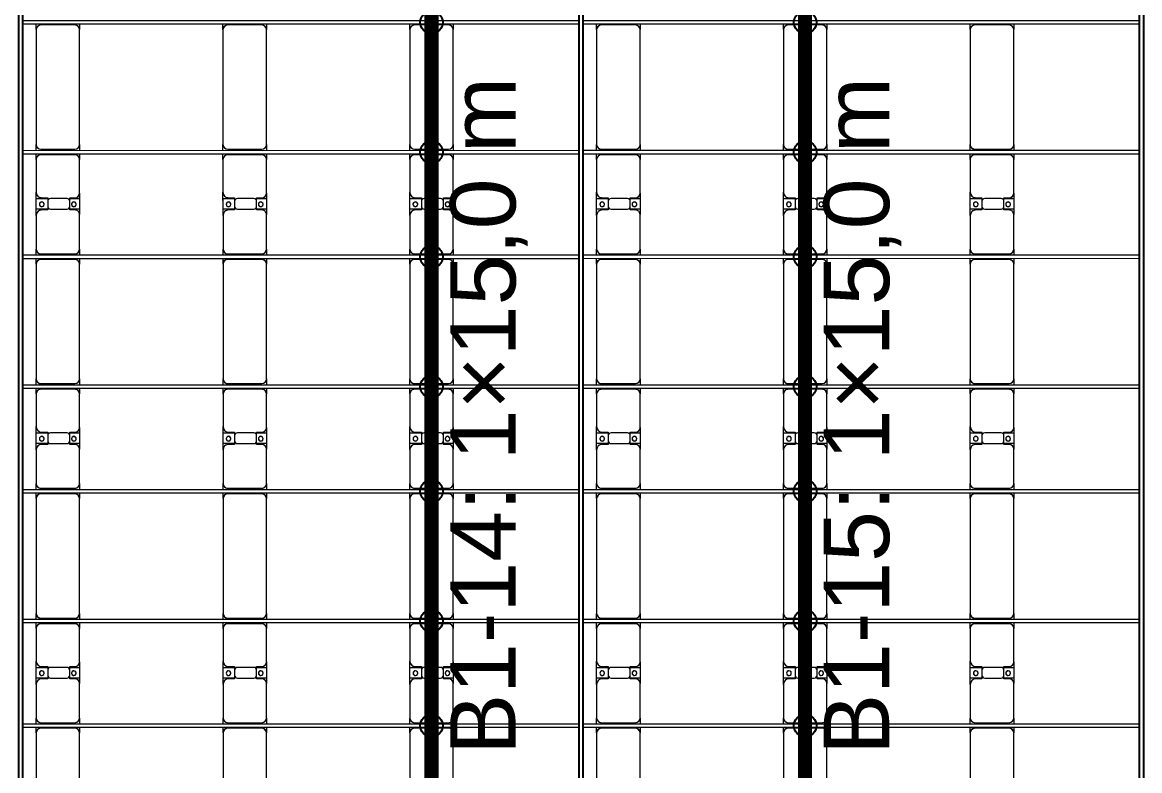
# Model space of a CAD drawing. Header units: millimetres. Extents: x -496478 to -186190, y -204059 to -87354.
# Drawn here: x -317121 to -305160, y -184302 to -176290 of the extents above; entities that cross this region are included whole.
import ezdxf

# ---------------------------------------------------------------- set-up
doc = ezdxf.new("R2010")
doc.units = ezdxf.units.MM
for name, color, linetype, lineweight in [('A-DETL-MBND', 5, 'Continuous', 9), ('A-GENM', 13, 'Continuous', 9), ('S-BEAM', 12, 'Continuous', 9)]:
    doc.layers.add(name, color=color, linetype=linetype, lineweight=lineweight)
doc.layers.add('GC-GHI CHU', color=2, linetype='Continuous')
doc.layers.add('GC-HOP 40x60 GIA CUONG', color=1, linetype='Continuous')
doc.styles.add('GC_VN', font='arial.ttf')

# ---------------------------------------------------------------- blocks, each defined once
blk = doc.blocks.new('Dai phao do pin - DẢI PHAO ĐỠ PIN-17023-BỐ TRÍ KHUNG KẾT CẤU BÈ PIN 01')
at = {"layer": 'A-DETL-MBND', "color": 8}
for p, q in [((3120, 242), (1890, 242)), ((3120, 242), (3178, 242)), ((3218, 242), (3280, 242)), ((3640, 242), (3280, 242)), ((3640, 242), (3822, 242)), ((3708, 242), (3890, 242)), ((3708, 118), (3708, 242)), ((3822, 242), (3822, 118)), ((4240, 242), (3890, 242)), ((4240, 242), (4298, 242)), ((4338, 242), (4400, 242)), ((5630, 242), (4400, 242)), ((5630, 242), (5688, 242)), ((5728, 242), (5790, 242)), ((6150, 242), (5790, 242)), ((6150, 242), (6332, 242)), ((6218, 242), (6400, 242)), ((6218, 118), (6218, 242)), ((6332, 242), (6332, 118)), ((6750, 242), (6400, 242)), ((6750, 242), (6808, 242)), ((6848, 242), (6910, 242)), ((8140, 242), (6910, 242)), ((8140, 242), (8198, 242)), ((8238, 242), (8300, 242)), ((8660, 242), (8300, 242)), ((8660, 242), (8842, 242)), ((8728, 242), (8910, 242)), ((8728, 118), (8728, 242)), ((8842, 242), (8842, 118)), ((9260, 242), (8910, 242)), ((9260, 242), (9318, 242)), ((9358, 242), (9420, 242)), ((10650, 242), (9420, 242)), ((10650, 242), (10708, 242)), ((3170, -173), (3170, 192)), ((3230, 192), (3230, -173)), ((3700, 118), (3700, 182)), ((3830, 182), (3830, 118)), ((4290, -173), (4290, 192)), ((4350, 192), (4350, -173)), ((5680, -173), (5680, 192)), ((5740, 192), (5740, -173)), ((6210, 118), (6210, 182)), ((6340, 182), (6340, 118)), ((6800, -173), (6800, 192)), ((6860, 192), (6860, -173)), ((8190, -173), (8190, 192)), ((8250, 192), (8250, -173)), ((8720, 118), (8720, 182)), ((8850, 182), (8850, 118)), ((9310, -173), (9310, 192)), ((9370, 192), (9370, -173)), ((10700, -173), (10700, 192)), ((3792, 118), (3700, 118)), ((3708, 88), (3708, -88)), ((3830, 118), (3738, 118)), ((3822, -88), (3822, 88)), ((6302, 118), (6210, 118)), ((6218, 88), (6218, -88)), ((6340, 118), (6248, 118)), ((6332, -88), (6332, 88)), ((8812, 118), (8720, 118)), ((8728, 88), (8728, -88)), ((8850, 118), (8758, 118)), ((8842, -88), (8842, 88)), ((3700, -173), (3700, -118)), ((3700, -118), (3792, -118)), ((3708, -223), (3708, -118)), ((3738, -118), (3830, -118)), ((3822, -118), (3822, -223)), ((3830, -118), (3830, -173)), ((6210, -173), (6210, -118)), ((6210, -118), (6302, -118)), ((6218, -223), (6218, -118)), ((6248, -118), (6340, -118)), ((6332, -118), (6332, -223)), ((6340, -118), (6340, -173)), ((8720, -173), (8720, -118)), ((8720, -118), (8812, -118)), ((8728, -223), (8728, -118)), ((8758, -118), (8850, -118)), ((8842, -118), (8842, -223)), ((8850, -118), (8850, -173)), ((1890, -223), (3120, -223)), ((3178, -223), (3120, -223)), ((3280, -223), (3218, -223)), ((3280, -223), (3650, -223)), ((3822, -223), (3650, -223)), ((3880, -223), (3708, -223)), ((3880, -223), (4240, -223)), ((4298, -223), (4240, -223)), ((4400, -223), (4338, -223)), ((4400, -223), (5630, -223)), ((5688, -223), (5630, -223)), ((5790, -223), (5728, -223)), ((5790, -223), (6160, -223)), ((6332, -223), (6160, -223)), ((6390, -223), (6218, -223)), ((6390, -223), (6750, -223)), ((6808, -223), (6750, -223)), ((6910, -223), (6848, -223)), ((6910, -223), (8140, -223)), ((8198, -223), (8140, -223)), ((8300, -223), (8238, -223)), ((8300, -223), (8670, -223)), ((8842, -223), (8670, -223)), ((8900, -223), (8728, -223)), ((8900, -223), (9260, -223)), ((9318, -223), (9260, -223)), ((9420, -223), (9358, -223)), ((9420, -223), (10650, -223)), ((10708, -223), (10650, -223))]:
    blk.add_line(p, q, dxfattribs=at)
for centre, radius, start, end in [((3120, 192), 50, 360, 90), ((3120, 192), 50, 15, 90), ((3280, 192), 50, 90, 180), ((3640, 182), 60, 360, 90), ((3890, 182), 60, 90, 180), ((4240, 192), 50, 360, 90), ((4400, 192), 50, 90, 180), ((4400, 192), 50, 105, 180), ((5630, 192), 50, 360, 90), ((5630, 192), 50, 15, 90), ((5790, 192), 50, 90, 180), ((6150, 182), 60, 0, 90), ((6400, 182), 60, 90, 180), ((6750, 192), 50, 360, 90), ((6910, 192), 50, 90, 180), ((6910, 192), 50, 105, 180), ((8140, 192), 50, 360, 90), ((8140, 192), 50, 15, 90), ((8300, 192), 50, 90, 180), ((8660, 182), 60, 0, 90), ((8910, 182), 60, 90, 180), ((9260, 192), 50, 360, 90), ((9420, 192), 50, 90, 180), ((9420, 192), 50, 105, 180), ((10650, 192), 50, 360, 90), ((10650, 192), 50, 15, 90), ((3280, 192), 50, 135, 180), ((3640, 182), 60, 360, 45), ((3759, 183), 25, 360, 180), ((3759, 183), 25, 180, 0), ((3761, 183), 25, 0, 180), ((3761, 183), 25, 180, 0), ((3761, 183), 25, 180, 195), ((3890, 182), 60, 135, 180), ((4240, 192), 50, 360, 45), ((5790, 192), 50, 135, 180), ((6150, 182), 60, 0, 45), ((6269, 183), 25, 0, 180), ((6269, 183), 25, 180, 360), ((6271, 183), 25, 0, 180), ((6271, 183), 25, 180, 0), ((6271, 183), 25, 180, 195), ((6400, 182), 60, 135, 180), ((6750, 192), 50, 360, 45), ((8300, 192), 50, 135, 180), ((8660, 182), 60, 0, 45), ((8779, 183), 25, 360, 180), ((8779, 183), 25, 180, 360), ((8781, 183), 25, 360, 180), ((8781, 183), 25, 180, 0), ((8781, 183), 25, 180, 195), ((8910, 182), 60, 135, 180), ((9260, 192), 50, 360, 45), ((3738, 88), 30, 90, 180), ((3792, 88), 30, 360, 90), ((6248, 88), 30, 90, 180), ((6302, 88), 30, 360, 90), ((8758, 88), 30, 90, 180), ((8812, 88), 30, 360, 90), ((3738, -88), 30, 180, 270), ((3792, -88), 30, 270, 360), ((6248, -88), 30, 180, 270), ((6302, -88), 30, 270, 360), ((8758, -88), 30, 180, 270), ((8812, -88), 30, 270, 360), ((3120, -173), 50, 270, 360), ((3120, -173), 50, 285, 360), ((3280, -173), 50, 180, 270), ((3280, -173), 50, 180, 225), ((3650, -173), 50, 270, 360), ((3650, -173), 50, 315, 360), ((3759, -162), 25, 0, 180), ((3759, -162), 25, 180, 0), ((3761, -162), 25, 0, 180), ((3761, -162), 25, 120, 180), ((3761, -162), 25, 180, 0), ((3761, -162), 25, 75, 105), ((3759, -162), 25, 75, 90), ((3759, -162), 25, 30, 45), ((3759, -162), 25, 0, 15), ((3880, -173), 50, 180, 270), ((3880, -173), 50, 180, 225), ((4240, -173), 50, 270, 360), ((4240, -173), 50, 315, 360), ((4400, -173), 50, 180, 270), ((4400, -173), 50, 180, 270), ((5630, -173), 50, 270, 360), ((5630, -173), 50, 285, 360), ((5790, -173), 50, 180, 270), ((5790, -173), 50, 180, 225), ((6160, -173), 50, 270, 360), ((6160, -173), 50, 315, 360), ((6269, -162), 25, 0, 180), ((6269, -162), 25, 180, 0), ((6271, -162), 25, 0, 180), ((6271, -162), 25, 120, 180), ((6271, -162), 25, 180, 360), ((6271, -162), 25, 75, 105), ((6269, -162), 25, 75, 90), ((6269, -162), 25, 30, 45), ((6269, -162), 25, 0, 15), ((6390, -173), 50, 180, 270), ((6390, -173), 50, 180, 225), ((6750, -173), 50, 270, 360), ((6750, -173), 50, 315, 360), ((6910, -173), 50, 180, 270), ((6910, -173), 50, 180, 270), ((8140, -173), 50, 270, 360), ((8140, -173), 50, 285, 360), ((8300, -173), 50, 180, 270), ((8300, -173), 50, 180, 225), ((8670, -173), 50, 270, 0), ((8670, -173), 50, 315, 360), ((8779, -162), 25, 0, 180), ((8779, -162), 25, 180, 0), ((8781, -162), 25, 0, 180), ((8781, -162), 25, 120, 180), ((8781, -162), 25, 180, 0), ((8781, -162), 25, 75, 105), ((8779, -162), 25, 75, 90), ((8779, -162), 25, 30, 45), ((8779, -162), 25, 0, 15), ((8900, -173), 50, 180, 270), ((8900, -173), 50, 180, 225), ((9260, -173), 50, 270, 360), ((9260, -173), 50, 315, 360), ((9420, -173), 50, 180, 270), ((9420, -173), 50, 180, 270), ((10650, -173), 50, 270, 360), ((10650, -173), 50, 285, 360)]:
    blk.add_arc(centre, radius, start, end, dxfattribs=at)
blk = doc.blocks.new('Dai phao do pin - DẢI PHAO ĐỠ PIN-16228-BỐ TRÍ KHUNG KẾT CẤU BÈ PIN 01')
at = {"layer": 'A-DETL-MBND', "color": 8}
for p, q in [((3120, 242), (1890, 242)), ((3120, 242), (3178, 242)), ((3218, 242), (3280, 242)), ((3640, 242), (3280, 242)), ((3640, 242), (3822, 242)), ((3708, 242), (3890, 242)), ((3708, 118), (3708, 242)), ((3822, 242), (3822, 118)), ((4240, 242), (3890, 242)), ((4240, 242), (4298, 242)), ((4338, 242), (4400, 242)), ((5630, 242), (4400, 242)), ((5630, 242), (5688, 242)), ((5728, 242), (5790, 242)), ((6150, 242), (5790, 242)), ((6150, 242), (6332, 242)), ((6218, 242), (6400, 242)), ((6218, 118), (6218, 242)), ((6332, 242), (6332, 118)), ((6750, 242), (6400, 242)), ((6750, 242), (6808, 242)), ((6848, 242), (6910, 242)), ((8140, 242), (6910, 242)), ((8140, 242), (8198, 242)), ((8238, 242), (8300, 242)), ((8660, 242), (8300, 242)), ((8660, 242), (8842, 242)), ((8728, 242), (8910, 242)), ((8728, 118), (8728, 242)), ((8842, 242), (8842, 118)), ((9260, 242), (8910, 242)), ((9260, 242), (9318, 242)), ((9358, 242), (9420, 242)), ((10650, 242), (9420, 242)), ((10650, 242), (10708, 242)), ((3170, -173), (3170, 192)), ((3230, 192), (3230, -173)), ((3700, 118), (3700, 182)), ((3830, 182), (3830, 118)), ((4290, -173), (4290, 192)), ((4350, 192), (4350, -173)), ((5680, -173), (5680, 192)), ((5740, 192), (5740, -173)), ((6210, 118), (6210, 182)), ((6340, 182), (6340, 118)), ((6800, -173), (6800, 192)), ((6860, 192), (6860, -173)), ((8190, -173), (8190, 192)), ((8250, 192), (8250, -173)), ((8720, 118), (8720, 182)), ((8850, 182), (8850, 118)), ((9310, -173), (9310, 192)), ((9370, 192), (9370, -173)), ((10700, -173), (10700, 192)), ((3792, 118), (3700, 118)), ((3708, 88), (3708, -88)), ((3830, 118), (3738, 118)), ((3822, -88), (3822, 88)), ((6302, 118), (6210, 118)), ((6218, 88), (6218, -88)), ((6340, 118), (6248, 118)), ((6332, -88), (6332, 88)), ((8812, 118), (8720, 118)), ((8728, 88), (8728, -88)), ((8850, 118), (8758, 118)), ((8842, -88), (8842, 88)), ((3700, -173), (3700, -118)), ((3700, -118), (3792, -118)), ((3708, -223), (3708, -118)), ((3738, -118), (3830, -118)), ((3822, -118), (3822, -223)), ((3830, -118), (3830, -173)), ((6210, -173), (6210, -118)), ((6210, -118), (6302, -118)), ((6218, -223), (6218, -118)), ((6248, -118), (6340, -118)), ((6332, -118), (6332, -223)), ((6340, -118), (6340, -173)), ((8720, -173), (8720, -118)), ((8720, -118), (8812, -118)), ((8728, -223), (8728, -118)), ((8758, -118), (8850, -118)), ((8842, -118), (8842, -223)), ((8850, -118), (8850, -173)), ((1890, -223), (3120, -223)), ((3178, -223), (3120, -223)), ((3280, -223), (3218, -223)), ((3280, -223), (3650, -223)), ((3822, -223), (3650, -223)), ((3880, -223), (3708, -223)), ((3880, -223), (4240, -223)), ((4298, -223), (4240, -223)), ((4400, -223), (4338, -223)), ((4400, -223), (5630, -223)), ((5688, -223), (5630, -223)), ((5790, -223), (5728, -223)), ((5790, -223), (6160, -223)), ((6332, -223), (6160, -223)), ((6390, -223), (6218, -223)), ((6390, -223), (6750, -223)), ((6808, -223), (6750, -223)), ((6910, -223), (6848, -223)), ((6910, -223), (8140, -223)), ((8198, -223), (8140, -223)), ((8300, -223), (8238, -223)), ((8300, -223), (8670, -223)), ((8842, -223), (8670, -223)), ((8900, -223), (8728, -223)), ((8900, -223), (9260, -223)), ((9318, -223), (9260, -223)), ((9420, -223), (9358, -223)), ((9420, -223), (10650, -223)), ((10708, -223), (10650, -223))]:
    blk.add_line(p, q, dxfattribs=at)
for centre, radius, start, end in [((3120, 192), 50, 360, 90), ((3120, 192), 50, 15, 90), ((3280, 192), 50, 90, 180), ((3640, 182), 60, 360, 90), ((3890, 182), 60, 90, 180), ((4240, 192), 50, 360, 90), ((4400, 192), 50, 90, 180), ((4400, 192), 50, 105, 180), ((5630, 192), 50, 360, 90), ((5630, 192), 50, 15, 90), ((5790, 192), 50, 90, 180), ((6150, 182), 60, 0, 90), ((6400, 182), 60, 90, 180), ((6750, 192), 50, 360, 90), ((6910, 192), 50, 90, 180), ((6910, 192), 50, 105, 180), ((8140, 192), 50, 360, 90), ((8140, 192), 50, 15, 90), ((8300, 192), 50, 90, 180), ((8660, 182), 60, 0, 90), ((8910, 182), 60, 90, 180), ((9260, 192), 50, 360, 90), ((9420, 192), 50, 90, 180), ((9420, 192), 50, 105, 180), ((10650, 192), 50, 360, 90), ((10650, 192), 50, 15, 90), ((3280, 192), 50, 135, 180), ((3640, 182), 60, 360, 45), ((3759, 183), 25, 360, 180), ((3759, 183), 25, 180, 0), ((3761, 183), 25, 0, 180), ((3761, 183), 25, 180, 0), ((3761, 183), 25, 180, 195), ((3890, 182), 60, 135, 180), ((4240, 192), 50, 360, 45), ((5790, 192), 50, 135, 180), ((6150, 182), 60, 0, 45), ((6269, 183), 25, 0, 180), ((6269, 183), 25, 180, 360), ((6271, 183), 25, 0, 180), ((6271, 183), 25, 180, 0), ((6271, 183), 25, 180, 195), ((6400, 182), 60, 135, 180), ((6750, 192), 50, 360, 45), ((8300, 192), 50, 135, 180), ((8660, 182), 60, 0, 45), ((8779, 183), 25, 360, 180), ((8779, 183), 25, 180, 360), ((8781, 183), 25, 360, 180), ((8781, 183), 25, 180, 0), ((8781, 183), 25, 180, 195), ((8910, 182), 60, 135, 180), ((9260, 192), 50, 360, 45), ((3738, 88), 30, 90, 180), ((3792, 88), 30, 360, 90), ((6248, 88), 30, 90, 180), ((6302, 88), 30, 360, 90), ((8758, 88), 30, 90, 180), ((8812, 88), 30, 360, 90), ((3738, -88), 30, 180, 270), ((3792, -88), 30, 270, 360), ((6248, -88), 30, 180, 270), ((6302, -88), 30, 270, 360), ((8758, -88), 30, 180, 270), ((8812, -88), 30, 270, 360), ((3120, -173), 50, 270, 360), ((3120, -173), 50, 285, 360), ((3280, -173), 50, 180, 270), ((3280, -173), 50, 180, 225), ((3650, -173), 50, 270, 360), ((3650, -173), 50, 315, 360), ((3759, -162), 25, 0, 180), ((3759, -162), 25, 180, 0), ((3761, -162), 25, 0, 180), ((3761, -162), 25, 120, 180), ((3761, -162), 25, 180, 0), ((3761, -162), 25, 75, 105), ((3759, -162), 25, 75, 90), ((3759, -162), 25, 30, 45), ((3759, -162), 25, 0, 15), ((3880, -173), 50, 180, 270), ((3880, -173), 50, 180, 225), ((4240, -173), 50, 270, 360), ((4240, -173), 50, 315, 360), ((4400, -173), 50, 180, 270), ((4400, -173), 50, 180, 270), ((5630, -173), 50, 270, 360), ((5630, -173), 50, 285, 360), ((5790, -173), 50, 180, 270), ((5790, -173), 50, 180, 225), ((6160, -173), 50, 270, 360), ((6160, -173), 50, 315, 360), ((6269, -162), 25, 0, 180), ((6269, -162), 25, 180, 0), ((6271, -162), 25, 0, 180), ((6271, -162), 25, 120, 180), ((6271, -162), 25, 180, 360), ((6271, -162), 25, 75, 105), ((6269, -162), 25, 75, 90), ((6269, -162), 25, 30, 45), ((6269, -162), 25, 0, 15), ((6390, -173), 50, 180, 270), ((6390, -173), 50, 180, 225), ((6750, -173), 50, 270, 360), ((6750, -173), 50, 315, 360), ((6910, -173), 50, 180, 270), ((6910, -173), 50, 180, 270), ((8140, -173), 50, 270, 360), ((8140, -173), 50, 285, 360), ((8300, -173), 50, 180, 270), ((8300, -173), 50, 180, 225), ((8670, -173), 50, 270, 0), ((8670, -173), 50, 315, 360), ((8779, -162), 25, 0, 180), ((8779, -162), 25, 180, 0), ((8781, -162), 25, 0, 180), ((8781, -162), 25, 120, 180), ((8781, -162), 25, 180, 0), ((8781, -162), 25, 75, 105), ((8779, -162), 25, 75, 90), ((8779, -162), 25, 30, 45), ((8779, -162), 25, 0, 15), ((8900, -173), 50, 180, 270), ((8900, -173), 50, 180, 225), ((9260, -173), 50, 270, 360), ((9260, -173), 50, 315, 360), ((9420, -173), 50, 180, 270), ((9420, -173), 50, 180, 270), ((10650, -173), 50, 270, 360), ((10650, -173), 50, 285, 360)]:
    blk.add_arc(centre, radius, start, end, dxfattribs=at)
blk = doc.blocks.new('Dai phao do pin - DẢI PHAO ĐỠ PIN-V76-BỐ TRÍ KHUNG KẾT CẤU BÈ PIN 01')
at = {"layer": 'A-DETL-MBND', "color": 8}
for p, q in [((3120, 242), (1890, 242)), ((3120, 242), (3178, 242)), ((3218, 242), (3280, 242)), ((3640, 242), (3280, 242)), ((3640, 242), (3822, 242)), ((3708, 242), (3890, 242)), ((3708, 118), (3708, 242)), ((3822, 242), (3822, 118)), ((4240, 242), (3890, 242)), ((4240, 242), (4298, 242)), ((4338, 242), (4400, 242)), ((5630, 242), (4400, 242)), ((5630, 242), (5688, 242)), ((5728, 242), (5790, 242)), ((6150, 242), (5790, 242)), ((6150, 242), (6332, 242)), ((6218, 242), (6400, 242)), ((6218, 118), (6218, 242)), ((6332, 242), (6332, 118)), ((6750, 242), (6400, 242)), ((6750, 242), (6808, 242)), ((6848, 242), (6910, 242)), ((8140, 242), (6910, 242)), ((8140, 242), (8198, 242)), ((8238, 242), (8300, 242)), ((8660, 242), (8300, 242)), ((8660, 242), (8842, 242)), ((8728, 242), (8910, 242)), ((8728, 118), (8728, 242)), ((8842, 242), (8842, 118)), ((9260, 242), (8910, 242)), ((9260, 242), (9318, 242)), ((9358, 242), (9420, 242)), ((10650, 242), (9420, 242)), ((10650, 242), (10708, 242)), ((3170, -173), (3170, 192)), ((3230, 192), (3230, -173)), ((3700, 118), (3700, 182)), ((3830, 182), (3830, 118)), ((4290, -173), (4290, 192)), ((4350, 192), (4350, -173)), ((5680, -173), (5680, 192)), ((5740, 192), (5740, -173)), ((6210, 118), (6210, 182)), ((6340, 182), (6340, 118)), ((6800, -173), (6800, 192)), ((6860, 192), (6860, -173)), ((8190, -173), (8190, 192)), ((8250, 192), (8250, -173)), ((8720, 118), (8720, 182)), ((8850, 182), (8850, 118)), ((9310, -173), (9310, 192)), ((9370, 192), (9370, -173)), ((10700, -173), (10700, 192)), ((3792, 118), (3700, 118)), ((3708, 88), (3708, -88)), ((3830, 118), (3738, 118)), ((3822, -88), (3822, 88)), ((6302, 118), (6210, 118)), ((6218, 88), (6218, -88)), ((6340, 118), (6248, 118)), ((6332, -88), (6332, 88)), ((8812, 118), (8720, 118)), ((8728, 88), (8728, -88)), ((8850, 118), (8758, 118)), ((8842, -88), (8842, 88)), ((3700, -173), (3700, -118)), ((3700, -118), (3792, -118)), ((3708, -223), (3708, -118)), ((3738, -118), (3830, -118)), ((3822, -118), (3822, -223)), ((3830, -118), (3830, -173)), ((6210, -173), (6210, -118)), ((6210, -118), (6302, -118)), ((6218, -223), (6218, -118)), ((6248, -118), (6340, -118)), ((6332, -118), (6332, -223)), ((6340, -118), (6340, -173)), ((8720, -173), (8720, -118)), ((8720, -118), (8812, -118)), ((8728, -223), (8728, -118)), ((8758, -118), (8850, -118)), ((8842, -118), (8842, -223)), ((8850, -118), (8850, -173)), ((1890, -223), (3120, -223)), ((3178, -223), (3120, -223)), ((3280, -223), (3218, -223)), ((3280, -223), (3650, -223)), ((3822, -223), (3650, -223)), ((3880, -223), (3708, -223)), ((3880, -223), (4240, -223)), ((4298, -223), (4240, -223)), ((4400, -223), (4338, -223)), ((4400, -223), (5630, -223)), ((5688, -223), (5630, -223)), ((5790, -223), (5728, -223)), ((5790, -223), (6160, -223)), ((6332, -223), (6160, -223)), ((6390, -223), (6218, -223)), ((6390, -223), (6750, -223)), ((6808, -223), (6750, -223)), ((6910, -223), (6848, -223)), ((6910, -223), (8140, -223)), ((8198, -223), (8140, -223)), ((8300, -223), (8238, -223)), ((8300, -223), (8670, -223)), ((8842, -223), (8670, -223)), ((8900, -223), (8728, -223)), ((8900, -223), (9260, -223)), ((9318, -223), (9260, -223)), ((9420, -223), (9358, -223)), ((9420, -223), (10650, -223)), ((10708, -223), (10650, -223))]:
    blk.add_line(p, q, dxfattribs=at)
for centre, radius, start, end in [((3120, 192), 50, 360, 90), ((3120, 192), 50, 15, 90), ((3280, 192), 50, 90, 180), ((3640, 182), 60, 360, 90), ((3890, 182), 60, 90, 180), ((4240, 192), 50, 360, 90), ((4400, 192), 50, 90, 180), ((4400, 192), 50, 105, 180), ((5630, 192), 50, 360, 90), ((5630, 192), 50, 15, 90), ((5790, 192), 50, 90, 180), ((6150, 182), 60, 0, 90), ((6400, 182), 60, 90, 180), ((6750, 192), 50, 360, 90), ((6910, 192), 50, 90, 180), ((6910, 192), 50, 105, 180), ((8140, 192), 50, 360, 90), ((8140, 192), 50, 15, 90), ((8300, 192), 50, 90, 180), ((8660, 182), 60, 0, 90), ((8910, 182), 60, 90, 180), ((9260, 192), 50, 360, 90), ((9420, 192), 50, 90, 180), ((9420, 192), 50, 105, 180), ((10650, 192), 50, 360, 90), ((10650, 192), 50, 15, 90), ((3280, 192), 50, 135, 180), ((3640, 182), 60, 360, 45), ((3759, 183), 25, 360, 180), ((3759, 183), 25, 180, 0), ((3761, 183), 25, 0, 180), ((3761, 183), 25, 180, 0), ((3761, 183), 25, 180, 195), ((3890, 182), 60, 135, 180), ((4240, 192), 50, 360, 45), ((5790, 192), 50, 135, 180), ((6150, 182), 60, 0, 45), ((6269, 183), 25, 0, 180), ((6269, 183), 25, 180, 360), ((6271, 183), 25, 0, 180), ((6271, 183), 25, 180, 0), ((6271, 183), 25, 180, 195), ((6400, 182), 60, 135, 180), ((6750, 192), 50, 360, 45), ((8300, 192), 50, 135, 180), ((8660, 182), 60, 0, 45), ((8779, 183), 25, 360, 180), ((8779, 183), 25, 180, 360), ((8781, 183), 25, 360, 180), ((8781, 183), 25, 180, 0), ((8781, 183), 25, 180, 195), ((8910, 182), 60, 135, 180), ((9260, 192), 50, 360, 45), ((3738, 88), 30, 90, 180), ((3792, 88), 30, 360, 90), ((6248, 88), 30, 90, 180), ((6302, 88), 30, 360, 90), ((8758, 88), 30, 90, 180), ((8812, 88), 30, 360, 90), ((3738, -88), 30, 180, 270), ((3792, -88), 30, 270, 360), ((6248, -88), 30, 180, 270), ((6302, -88), 30, 270, 360), ((8758, -88), 30, 180, 270), ((8812, -88), 30, 270, 360), ((3120, -173), 50, 270, 360), ((3120, -173), 50, 285, 360), ((3280, -173), 50, 180, 270), ((3280, -173), 50, 180, 225), ((3650, -173), 50, 270, 360), ((3650, -173), 50, 315, 360), ((3759, -162), 25, 0, 180), ((3759, -162), 25, 180, 0), ((3761, -162), 25, 0, 180), ((3761, -162), 25, 120, 180), ((3761, -162), 25, 180, 0), ((3761, -162), 25, 75, 105), ((3759, -162), 25, 75, 90), ((3759, -162), 25, 30, 45), ((3759, -162), 25, 0, 15), ((3880, -173), 50, 180, 270), ((3880, -173), 50, 180, 225), ((4240, -173), 50, 270, 360), ((4240, -173), 50, 315, 360), ((4400, -173), 50, 180, 270), ((4400, -173), 50, 180, 270), ((5630, -173), 50, 270, 360), ((5630, -173), 50, 285, 360), ((5790, -173), 50, 180, 270), ((5790, -173), 50, 180, 225), ((6160, -173), 50, 270, 360), ((6160, -173), 50, 315, 360), ((6269, -162), 25, 0, 180), ((6269, -162), 25, 180, 0), ((6271, -162), 25, 0, 180), ((6271, -162), 25, 120, 180), ((6271, -162), 25, 180, 360), ((6271, -162), 25, 75, 105), ((6269, -162), 25, 75, 90), ((6269, -162), 25, 30, 45), ((6269, -162), 25, 0, 15), ((6390, -173), 50, 180, 270), ((6390, -173), 50, 180, 225), ((6750, -173), 50, 270, 360), ((6750, -173), 50, 315, 360), ((6910, -173), 50, 180, 270), ((6910, -173), 50, 180, 270), ((8140, -173), 50, 270, 360), ((8140, -173), 50, 285, 360), ((8300, -173), 50, 180, 270), ((8300, -173), 50, 180, 225), ((8670, -173), 50, 270, 0), ((8670, -173), 50, 315, 360), ((8779, -162), 25, 0, 180), ((8779, -162), 25, 180, 0), ((8781, -162), 25, 0, 180), ((8781, -162), 25, 120, 180), ((8781, -162), 25, 180, 0), ((8781, -162), 25, 75, 105), ((8779, -162), 25, 75, 90), ((8779, -162), 25, 30, 45), ((8779, -162), 25, 0, 15), ((8900, -173), 50, 180, 270), ((8900, -173), 50, 180, 225), ((9260, -173), 50, 270, 360), ((9260, -173), 50, 315, 360), ((9420, -173), 50, 180, 270), ((9420, -173), 50, 180, 270), ((10650, -173), 50, 270, 360), ((10650, -173), 50, 285, 360)]:
    blk.add_arc(centre, radius, start, end, dxfattribs=at)
blk = doc.blocks.new('Dai phao do pin - DẢI PHAO ĐỠ PIN-V77-BỐ TRÍ KHUNG KẾT CẤU BÈ PIN 01')
at = {"layer": 'A-DETL-MBND', "color": 8}
for p, q in [((3120, 242), (1890, 242)), ((3120, 242), (3178, 242)), ((3218, 242), (3280, 242)), ((3640, 242), (3280, 242)), ((3640, 242), (3822, 242)), ((3708, 242), (3890, 242)), ((3708, 118), (3708, 242)), ((3822, 242), (3822, 118)), ((4240, 242), (3890, 242)), ((4240, 242), (4298, 242)), ((4338, 242), (4400, 242)), ((5630, 242), (4400, 242)), ((5630, 242), (5688, 242)), ((5728, 242), (5790, 242)), ((6150, 242), (5790, 242)), ((6150, 242), (6332, 242)), ((6218, 242), (6400, 242)), ((6218, 118), (6218, 242)), ((6332, 242), (6332, 118)), ((6750, 242), (6400, 242)), ((6750, 242), (6808, 242)), ((6848, 242), (6910, 242)), ((8140, 242), (6910, 242)), ((8140, 242), (8198, 242)), ((8238, 242), (8300, 242)), ((8660, 242), (8300, 242)), ((8660, 242), (8842, 242)), ((8728, 242), (8910, 242)), ((8728, 118), (8728, 242)), ((8842, 242), (8842, 118)), ((9260, 242), (8910, 242)), ((9260, 242), (9318, 242)), ((9358, 242), (9420, 242)), ((10650, 242), (9420, 242)), ((10650, 242), (10708, 242)), ((3170, -173), (3170, 192)), ((3230, 192), (3230, -173)), ((3700, 118), (3700, 182)), ((3830, 182), (3830, 118)), ((4290, -173), (4290, 192)), ((4350, 192), (4350, -173)), ((5680, -173), (5680, 192)), ((5740, 192), (5740, -173)), ((6210, 118), (6210, 182)), ((6340, 182), (6340, 118)), ((6800, -173), (6800, 192)), ((6860, 192), (6860, -173)), ((8190, -173), (8190, 192)), ((8250, 192), (8250, -173)), ((8720, 118), (8720, 182)), ((8850, 182), (8850, 118)), ((9310, -173), (9310, 192)), ((9370, 192), (9370, -173)), ((10700, -173), (10700, 192)), ((3792, 118), (3700, 118)), ((3708, 88), (3708, -88)), ((3830, 118), (3738, 118)), ((3822, -88), (3822, 88)), ((6302, 118), (6210, 118)), ((6218, 88), (6218, -88)), ((6340, 118), (6248, 118)), ((6332, -88), (6332, 88)), ((8812, 118), (8720, 118)), ((8728, 88), (8728, -88)), ((8850, 118), (8758, 118)), ((8842, -88), (8842, 88)), ((3700, -173), (3700, -118)), ((3700, -118), (3792, -118)), ((3708, -223), (3708, -118)), ((3738, -118), (3830, -118)), ((3822, -118), (3822, -223)), ((3830, -118), (3830, -173)), ((6210, -173), (6210, -118)), ((6210, -118), (6302, -118)), ((6218, -223), (6218, -118)), ((6248, -118), (6340, -118)), ((6332, -118), (6332, -223)), ((6340, -118), (6340, -173)), ((8720, -173), (8720, -118)), ((8720, -118), (8812, -118)), ((8728, -223), (8728, -118)), ((8758, -118), (8850, -118)), ((8842, -118), (8842, -223)), ((8850, -118), (8850, -173)), ((1890, -223), (3120, -223)), ((3178, -223), (3120, -223)), ((3280, -223), (3218, -223)), ((3280, -223), (3650, -223)), ((3822, -223), (3650, -223)), ((3880, -223), (3708, -223)), ((3880, -223), (4240, -223)), ((4298, -223), (4240, -223)), ((4400, -223), (4338, -223)), ((4400, -223), (5630, -223)), ((5688, -223), (5630, -223)), ((5790, -223), (5728, -223)), ((5790, -223), (6160, -223)), ((6332, -223), (6160, -223)), ((6390, -223), (6218, -223)), ((6390, -223), (6750, -223)), ((6808, -223), (6750, -223)), ((6910, -223), (6848, -223)), ((6910, -223), (8140, -223)), ((8198, -223), (8140, -223)), ((8300, -223), (8238, -223)), ((8300, -223), (8670, -223)), ((8842, -223), (8670, -223)), ((8900, -223), (8728, -223)), ((8900, -223), (9260, -223)), ((9318, -223), (9260, -223)), ((9420, -223), (9358, -223)), ((9420, -223), (10650, -223)), ((10708, -223), (10650, -223))]:
    blk.add_line(p, q, dxfattribs=at)
for centre, radius, start, end in [((3120, 192), 50, 360, 90), ((3120, 192), 50, 15, 90), ((3280, 192), 50, 90, 180), ((3640, 182), 60, 360, 90), ((3890, 182), 60, 90, 180), ((4240, 192), 50, 360, 90), ((4400, 192), 50, 90, 180), ((4400, 192), 50, 105, 180), ((5630, 192), 50, 360, 90), ((5630, 192), 50, 15, 90), ((5790, 192), 50, 90, 180), ((6150, 182), 60, 0, 90), ((6400, 182), 60, 90, 180), ((6750, 192), 50, 360, 90), ((6910, 192), 50, 90, 180), ((6910, 192), 50, 105, 180), ((8140, 192), 50, 360, 90), ((8140, 192), 50, 15, 90), ((8300, 192), 50, 90, 180), ((8660, 182), 60, 0, 90), ((8910, 182), 60, 90, 180), ((9260, 192), 50, 360, 90), ((9420, 192), 50, 90, 180), ((9420, 192), 50, 105, 180), ((10650, 192), 50, 360, 90), ((10650, 192), 50, 15, 90), ((3280, 192), 50, 135, 180), ((3640, 182), 60, 360, 45), ((3759, 183), 25, 360, 180), ((3759, 183), 25, 180, 0), ((3761, 183), 25, 0, 180), ((3761, 183), 25, 180, 0), ((3761, 183), 25, 180, 195), ((3890, 182), 60, 135, 180), ((4240, 192), 50, 360, 45), ((5790, 192), 50, 135, 180), ((6150, 182), 60, 0, 45), ((6269, 183), 25, 0, 180), ((6269, 183), 25, 180, 360), ((6271, 183), 25, 0, 180), ((6271, 183), 25, 180, 0), ((6271, 183), 25, 180, 195), ((6400, 182), 60, 135, 180), ((6750, 192), 50, 360, 45), ((8300, 192), 50, 135, 180), ((8660, 182), 60, 0, 45), ((8779, 183), 25, 360, 180), ((8779, 183), 25, 180, 360), ((8781, 183), 25, 360, 180), ((8781, 183), 25, 180, 0), ((8781, 183), 25, 180, 195), ((8910, 182), 60, 135, 180), ((9260, 192), 50, 360, 45), ((3738, 88), 30, 90, 180), ((3792, 88), 30, 360, 90), ((6248, 88), 30, 90, 180), ((6302, 88), 30, 360, 90), ((8758, 88), 30, 90, 180), ((8812, 88), 30, 360, 90), ((3738, -88), 30, 180, 270), ((3792, -88), 30, 270, 360), ((6248, -88), 30, 180, 270), ((6302, -88), 30, 270, 360), ((8758, -88), 30, 180, 270), ((8812, -88), 30, 270, 360), ((3120, -173), 50, 270, 360), ((3120, -173), 50, 285, 360), ((3280, -173), 50, 180, 270), ((3280, -173), 50, 180, 225), ((3650, -173), 50, 270, 360), ((3650, -173), 50, 315, 360), ((3759, -162), 25, 0, 180), ((3759, -162), 25, 180, 0), ((3761, -162), 25, 0, 180), ((3761, -162), 25, 120, 180), ((3761, -162), 25, 180, 0), ((3761, -162), 25, 75, 105), ((3759, -162), 25, 75, 90), ((3759, -162), 25, 30, 45), ((3759, -162), 25, 0, 15), ((3880, -173), 50, 180, 270), ((3880, -173), 50, 180, 225), ((4240, -173), 50, 270, 360), ((4240, -173), 50, 315, 360), ((4400, -173), 50, 180, 270), ((4400, -173), 50, 180, 270), ((5630, -173), 50, 270, 360), ((5630, -173), 50, 285, 360), ((5790, -173), 50, 180, 270), ((5790, -173), 50, 180, 225), ((6160, -173), 50, 270, 360), ((6160, -173), 50, 315, 360), ((6269, -162), 25, 0, 180), ((6269, -162), 25, 180, 0), ((6271, -162), 25, 0, 180), ((6271, -162), 25, 120, 180), ((6271, -162), 25, 180, 360), ((6271, -162), 25, 75, 105), ((6269, -162), 25, 75, 90), ((6269, -162), 25, 30, 45), ((6269, -162), 25, 0, 15), ((6390, -173), 50, 180, 270), ((6390, -173), 50, 180, 225), ((6750, -173), 50, 270, 360), ((6750, -173), 50, 315, 360), ((6910, -173), 50, 180, 270), ((6910, -173), 50, 180, 270), ((8140, -173), 50, 270, 360), ((8140, -173), 50, 285, 360), ((8300, -173), 50, 180, 270), ((8300, -173), 50, 180, 225), ((8670, -173), 50, 270, 0), ((8670, -173), 50, 315, 360), ((8779, -162), 25, 0, 180), ((8779, -162), 25, 180, 0), ((8781, -162), 25, 0, 180), ((8781, -162), 25, 120, 180), ((8781, -162), 25, 180, 0), ((8781, -162), 25, 75, 105), ((8779, -162), 25, 75, 90), ((8779, -162), 25, 30, 45), ((8779, -162), 25, 0, 15), ((8900, -173), 50, 180, 270), ((8900, -173), 50, 180, 225), ((9260, -173), 50, 270, 360), ((9260, -173), 50, 315, 360), ((9420, -173), 50, 180, 270), ((9420, -173), 50, 180, 270), ((10650, -173), 50, 270, 360), ((10650, -173), 50, 285, 360)]:
    blk.add_arc(centre, radius, start, end, dxfattribs=at)
blk = doc.blocks.new('Dai phao do pin - DẢI PHAO ĐỠ PIN-V78-BỐ TRÍ KHUNG KẾT CẤU BÈ PIN 01')
at = {"layer": 'A-DETL-MBND', "color": 8}
for p, q in [((3120, 242), (1890, 242)), ((3120, 242), (3178, 242)), ((3218, 242), (3280, 242)), ((3640, 242), (3280, 242)), ((3640, 242), (3822, 242)), ((3708, 242), (3890, 242)), ((3708, 118), (3708, 242)), ((3822, 242), (3822, 118)), ((4240, 242), (3890, 242)), ((4240, 242), (4298, 242)), ((4338, 242), (4400, 242)), ((5630, 242), (4400, 242)), ((5630, 242), (5688, 242)), ((5728, 242), (5790, 242)), ((6150, 242), (5790, 242)), ((6150, 242), (6332, 242)), ((6218, 242), (6400, 242)), ((6218, 118), (6218, 242)), ((6332, 242), (6332, 118)), ((6750, 242), (6400, 242)), ((6750, 242), (6808, 242)), ((6848, 242), (6910, 242)), ((8140, 242), (6910, 242)), ((8140, 242), (8198, 242)), ((8238, 242), (8300, 242)), ((8660, 242), (8300, 242)), ((8660, 242), (8842, 242)), ((8728, 242), (8910, 242)), ((8728, 118), (8728, 242)), ((8842, 242), (8842, 118)), ((9260, 242), (8910, 242)), ((9260, 242), (9318, 242)), ((9358, 242), (9420, 242)), ((10650, 242), (9420, 242)), ((10650, 242), (10708, 242)), ((3170, -173), (3170, 192)), ((3230, 192), (3230, -173)), ((3700, 118), (3700, 182)), ((3830, 182), (3830, 118)), ((4290, -173), (4290, 192)), ((4350, 192), (4350, -173)), ((5680, -173), (5680, 192)), ((5740, 192), (5740, -173)), ((6210, 118), (6210, 182)), ((6340, 182), (6340, 118)), ((6800, -173), (6800, 192)), ((6860, 192), (6860, -173)), ((8190, -173), (8190, 192)), ((8250, 192), (8250, -173)), ((8720, 118), (8720, 182)), ((8850, 182), (8850, 118)), ((9310, -173), (9310, 192)), ((9370, 192), (9370, -173)), ((10700, -173), (10700, 192)), ((3792, 118), (3700, 118)), ((3708, 88), (3708, -88)), ((3830, 118), (3738, 118)), ((3822, -88), (3822, 88)), ((6302, 118), (6210, 118)), ((6218, 88), (6218, -88)), ((6340, 118), (6248, 118)), ((6332, -88), (6332, 88)), ((8812, 118), (8720, 118)), ((8728, 88), (8728, -88)), ((8850, 118), (8758, 118)), ((8842, -88), (8842, 88)), ((3700, -173), (3700, -118)), ((3700, -118), (3792, -118)), ((3708, -223), (3708, -118)), ((3738, -118), (3830, -118)), ((3822, -118), (3822, -223)), ((3830, -118), (3830, -173)), ((6210, -173), (6210, -118)), ((6210, -118), (6302, -118)), ((6218, -223), (6218, -118)), ((6248, -118), (6340, -118)), ((6332, -118), (6332, -223)), ((6340, -118), (6340, -173)), ((8720, -173), (8720, -118)), ((8720, -118), (8812, -118)), ((8728, -223), (8728, -118)), ((8758, -118), (8850, -118)), ((8842, -118), (8842, -223)), ((8850, -118), (8850, -173)), ((1890, -223), (3120, -223)), ((3178, -223), (3120, -223)), ((3280, -223), (3218, -223)), ((3280, -223), (3650, -223)), ((3822, -223), (3650, -223)), ((3880, -223), (3708, -223)), ((3880, -223), (4240, -223)), ((4298, -223), (4240, -223)), ((4400, -223), (4338, -223)), ((4400, -223), (5630, -223)), ((5688, -223), (5630, -223)), ((5790, -223), (5728, -223)), ((5790, -223), (6160, -223)), ((6332, -223), (6160, -223)), ((6390, -223), (6218, -223)), ((6390, -223), (6750, -223)), ((6808, -223), (6750, -223)), ((6910, -223), (6848, -223)), ((6910, -223), (8140, -223)), ((8198, -223), (8140, -223)), ((8300, -223), (8238, -223)), ((8300, -223), (8670, -223)), ((8842, -223), (8670, -223)), ((8900, -223), (8728, -223)), ((8900, -223), (9260, -223)), ((9318, -223), (9260, -223)), ((9420, -223), (9358, -223)), ((9420, -223), (10650, -223)), ((10708, -223), (10650, -223))]:
    blk.add_line(p, q, dxfattribs=at)
for centre, radius, start, end in [((3120, 192), 50, 360, 90), ((3120, 192), 50, 15, 90), ((3280, 192), 50, 90, 180), ((3640, 182), 60, 360, 90), ((3890, 182), 60, 90, 180), ((4240, 192), 50, 360, 90), ((4400, 192), 50, 90, 180), ((4400, 192), 50, 105, 180), ((5630, 192), 50, 360, 90), ((5630, 192), 50, 15, 90), ((5790, 192), 50, 90, 180), ((6150, 182), 60, 0, 90), ((6400, 182), 60, 90, 180), ((6750, 192), 50, 360, 90), ((6910, 192), 50, 90, 180), ((6910, 192), 50, 105, 180), ((8140, 192), 50, 360, 90), ((8140, 192), 50, 15, 90), ((8300, 192), 50, 90, 180), ((8660, 182), 60, 0, 90), ((8910, 182), 60, 90, 180), ((9260, 192), 50, 360, 90), ((9420, 192), 50, 90, 180), ((9420, 192), 50, 105, 180), ((10650, 192), 50, 360, 90), ((10650, 192), 50, 15, 90), ((3280, 192), 50, 135, 180), ((3640, 182), 60, 360, 45), ((3759, 183), 25, 360, 180), ((3759, 183), 25, 180, 0), ((3761, 183), 25, 0, 180), ((3761, 183), 25, 180, 0), ((3761, 183), 25, 180, 195), ((3890, 182), 60, 135, 180), ((4240, 192), 50, 360, 45), ((5790, 192), 50, 135, 180), ((6150, 182), 60, 0, 45), ((6269, 183), 25, 0, 180), ((6269, 183), 25, 180, 360), ((6271, 183), 25, 0, 180), ((6271, 183), 25, 180, 0), ((6271, 183), 25, 180, 195), ((6400, 182), 60, 135, 180), ((6750, 192), 50, 360, 45), ((8300, 192), 50, 135, 180), ((8660, 182), 60, 0, 45), ((8779, 183), 25, 360, 180), ((8779, 183), 25, 180, 360), ((8781, 183), 25, 360, 180), ((8781, 183), 25, 180, 0), ((8781, 183), 25, 180, 195), ((8910, 182), 60, 135, 180), ((9260, 192), 50, 360, 45), ((3738, 88), 30, 90, 180), ((3792, 88), 30, 360, 90), ((6248, 88), 30, 90, 180), ((6302, 88), 30, 360, 90), ((8758, 88), 30, 90, 180), ((8812, 88), 30, 360, 90), ((3738, -88), 30, 180, 270), ((3792, -88), 30, 270, 360), ((6248, -88), 30, 180, 270), ((6302, -88), 30, 270, 360), ((8758, -88), 30, 180, 270), ((8812, -88), 30, 270, 360), ((3120, -173), 50, 270, 360), ((3120, -173), 50, 285, 360), ((3280, -173), 50, 180, 270), ((3280, -173), 50, 180, 225), ((3650, -173), 50, 270, 360), ((3650, -173), 50, 315, 360), ((3759, -162), 25, 0, 180), ((3759, -162), 25, 180, 0), ((3761, -162), 25, 0, 180), ((3761, -162), 25, 120, 180), ((3761, -162), 25, 180, 0), ((3761, -162), 25, 75, 105), ((3759, -162), 25, 75, 90), ((3759, -162), 25, 30, 45), ((3759, -162), 25, 0, 15), ((3880, -173), 50, 180, 270), ((3880, -173), 50, 180, 225), ((4240, -173), 50, 270, 360), ((4240, -173), 50, 315, 360), ((4400, -173), 50, 180, 270), ((4400, -173), 50, 180, 270), ((5630, -173), 50, 270, 360), ((5630, -173), 50, 285, 360), ((5790, -173), 50, 180, 270), ((5790, -173), 50, 180, 225), ((6160, -173), 50, 270, 360), ((6160, -173), 50, 315, 360), ((6269, -162), 25, 0, 180), ((6269, -162), 25, 180, 0), ((6271, -162), 25, 0, 180), ((6271, -162), 25, 120, 180), ((6271, -162), 25, 180, 360), ((6271, -162), 25, 75, 105), ((6269, -162), 25, 75, 90), ((6269, -162), 25, 30, 45), ((6269, -162), 25, 0, 15), ((6390, -173), 50, 180, 270), ((6390, -173), 50, 180, 225), ((6750, -173), 50, 270, 360), ((6750, -173), 50, 315, 360), ((6910, -173), 50, 180, 270), ((6910, -173), 50, 180, 270), ((8140, -173), 50, 270, 360), ((8140, -173), 50, 285, 360), ((8300, -173), 50, 180, 270), ((8300, -173), 50, 180, 225), ((8670, -173), 50, 270, 0), ((8670, -173), 50, 315, 360), ((8779, -162), 25, 0, 180), ((8779, -162), 25, 180, 0), ((8781, -162), 25, 0, 180), ((8781, -162), 25, 120, 180), ((8781, -162), 25, 180, 0), ((8781, -162), 25, 75, 105), ((8779, -162), 25, 75, 90), ((8779, -162), 25, 30, 45), ((8779, -162), 25, 0, 15), ((8900, -173), 50, 180, 270), ((8900, -173), 50, 180, 225), ((9260, -173), 50, 270, 360), ((9260, -173), 50, 315, 360), ((9420, -173), 50, 180, 270), ((9420, -173), 50, 180, 270), ((10650, -173), 50, 270, 360), ((10650, -173), 50, 285, 360)]:
    blk.add_arc(centre, radius, start, end, dxfattribs=at)
blk = doc.blocks.new('Dầm C52 - Dầm C52-24761-BỐ TRÍ KHUNG KẾT CẤU BÈ PIN 01')
at = {"layer": 'S-BEAM', "color": 1}
for p, q in [((-5560, 20), (400, 20)), ((440, 20), (6400, 20)), ((400, -20), (-5560, -20)), ((6400, -20), (440, -20))]:
    blk.add_line(p, q, dxfattribs=at)
blk = doc.blocks.new('Dầm C52 - Hộp 40x60-24824-BỐ TRÍ KHUNG KẾT CẤU BÈ PIN 01')
at = {"layer": 'S-BEAM', "color": 3, "lineweight": 25}
for p, q in [((-47216, 20), (47216, 20)), ((47216, -20), (-47216, -20))]:
    blk.add_line(p, q, dxfattribs=at)
blk = doc.blocks.new('Dai phao do pin - DẢI PHAO ĐỠ PIN-V87-BỐ TRÍ KHUNG KẾT CẤU BÈ PIN 01')
at = {"layer": 'A-DETL-MBND', "color": 8}
for p, q in [((3120, 242), (1890, 242)), ((3120, 242), (3178, 242)), ((3218, 242), (3280, 242)), ((3640, 242), (3280, 242)), ((3640, 242), (3822, 242)), ((3708, 242), (3890, 242)), ((3708, 118), (3708, 242)), ((3822, 242), (3822, 118)), ((4240, 242), (3890, 242)), ((4240, 242), (4298, 242)), ((4338, 242), (4400, 242)), ((5630, 242), (4400, 242)), ((5630, 242), (5688, 242)), ((5728, 242), (5790, 242)), ((6150, 242), (5790, 242)), ((6150, 242), (6332, 242)), ((6218, 242), (6400, 242)), ((6218, 118), (6218, 242)), ((6332, 242), (6332, 118)), ((6750, 242), (6400, 242)), ((6750, 242), (6808, 242)), ((6848, 242), (6910, 242)), ((8140, 242), (6910, 242)), ((8140, 242), (8198, 242)), ((8238, 242), (8300, 242)), ((8660, 242), (8300, 242)), ((8660, 242), (8842, 242)), ((8728, 242), (8910, 242)), ((8728, 118), (8728, 242)), ((8842, 242), (8842, 118)), ((9260, 242), (8910, 242)), ((9260, 242), (9318, 242)), ((9358, 242), (9420, 242)), ((10650, 242), (9420, 242)), ((10650, 242), (10708, 242)), ((3170, -173), (3170, 192)), ((3230, 192), (3230, -173)), ((3700, 118), (3700, 182)), ((3830, 182), (3830, 118)), ((4290, -173), (4290, 192)), ((4350, 192), (4350, -173)), ((5680, -173), (5680, 192)), ((5740, 192), (5740, -173)), ((6210, 118), (6210, 182)), ((6340, 182), (6340, 118)), ((6800, -173), (6800, 192)), ((6860, 192), (6860, -173)), ((8190, -173), (8190, 192)), ((8250, 192), (8250, -173)), ((8720, 118), (8720, 182)), ((8850, 182), (8850, 118)), ((9310, -173), (9310, 192)), ((9370, 192), (9370, -173)), ((10700, -173), (10700, 192)), ((3792, 118), (3700, 118)), ((3708, 88), (3708, -88)), ((3830, 118), (3738, 118)), ((3822, -88), (3822, 88)), ((6302, 118), (6210, 118)), ((6218, 88), (6218, -88)), ((6340, 118), (6248, 118)), ((6332, -88), (6332, 88)), ((8812, 118), (8720, 118)), ((8728, 88), (8728, -88)), ((8850, 118), (8758, 118)), ((8842, -88), (8842, 88)), ((3700, -173), (3700, -118)), ((3700, -118), (3792, -118)), ((3708, -223), (3708, -118)), ((3738, -118), (3830, -118)), ((3822, -118), (3822, -223)), ((3830, -118), (3830, -173)), ((6210, -173), (6210, -118)), ((6210, -118), (6302, -118)), ((6218, -223), (6218, -118)), ((6248, -118), (6340, -118)), ((6332, -118), (6332, -223)), ((6340, -118), (6340, -173)), ((8720, -173), (8720, -118)), ((8720, -118), (8812, -118)), ((8728, -223), (8728, -118)), ((8758, -118), (8850, -118)), ((8842, -118), (8842, -223)), ((8850, -118), (8850, -173)), ((1890, -223), (3120, -223)), ((3178, -223), (3120, -223)), ((3280, -223), (3218, -223)), ((3280, -223), (3650, -223)), ((3822, -223), (3650, -223)), ((3880, -223), (3708, -223)), ((3880, -223), (4240, -223)), ((4298, -223), (4240, -223)), ((4400, -223), (4338, -223)), ((4400, -223), (5630, -223)), ((5688, -223), (5630, -223)), ((5790, -223), (5728, -223)), ((5790, -223), (6160, -223)), ((6332, -223), (6160, -223)), ((6390, -223), (6218, -223)), ((6390, -223), (6750, -223)), ((6808, -223), (6750, -223)), ((6910, -223), (6848, -223)), ((6910, -223), (8140, -223)), ((8198, -223), (8140, -223)), ((8300, -223), (8238, -223)), ((8300, -223), (8670, -223)), ((8842, -223), (8670, -223)), ((8900, -223), (8728, -223)), ((8900, -223), (9260, -223)), ((9318, -223), (9260, -223)), ((9420, -223), (9358, -223)), ((9420, -223), (10650, -223)), ((10708, -223), (10650, -223))]:
    blk.add_line(p, q, dxfattribs=at)
for centre, radius, start, end in [((3120, 192), 50, 360, 90), ((3120, 192), 50, 15, 90), ((3280, 192), 50, 90, 180), ((3640, 182), 60, 360, 90), ((3890, 182), 60, 90, 180), ((4240, 192), 50, 360, 90), ((4400, 192), 50, 90, 180), ((4400, 192), 50, 105, 180), ((5630, 192), 50, 360, 90), ((5630, 192), 50, 15, 90), ((5790, 192), 50, 90, 180), ((6150, 182), 60, 0, 90), ((6400, 182), 60, 90, 180), ((6750, 192), 50, 360, 90), ((6910, 192), 50, 90, 180), ((6910, 192), 50, 105, 180), ((8140, 192), 50, 360, 90), ((8140, 192), 50, 15, 90), ((8300, 192), 50, 90, 180), ((8660, 182), 60, 0, 90), ((8910, 182), 60, 90, 180), ((9260, 192), 50, 360, 90), ((9420, 192), 50, 90, 180), ((9420, 192), 50, 105, 180), ((10650, 192), 50, 360, 90), ((10650, 192), 50, 15, 90), ((3280, 192), 50, 135, 180), ((3640, 182), 60, 360, 45), ((3759, 183), 25, 360, 180), ((3759, 183), 25, 180, 0), ((3761, 183), 25, 0, 180), ((3761, 183), 25, 180, 0), ((3761, 183), 25, 180, 195), ((3890, 182), 60, 135, 180), ((4240, 192), 50, 360, 45), ((5790, 192), 50, 135, 180), ((6150, 182), 60, 0, 45), ((6269, 183), 25, 0, 180), ((6269, 183), 25, 180, 360), ((6271, 183), 25, 0, 180), ((6271, 183), 25, 180, 0), ((6271, 183), 25, 180, 195), ((6400, 182), 60, 135, 180), ((6750, 192), 50, 360, 45), ((8300, 192), 50, 135, 180), ((8660, 182), 60, 0, 45), ((8779, 183), 25, 360, 180), ((8779, 183), 25, 180, 360), ((8781, 183), 25, 360, 180), ((8781, 183), 25, 180, 0), ((8781, 183), 25, 180, 195), ((8910, 182), 60, 135, 180), ((9260, 192), 50, 360, 45), ((3738, 88), 30, 90, 180), ((3792, 88), 30, 360, 90), ((6248, 88), 30, 90, 180), ((6302, 88), 30, 360, 90), ((8758, 88), 30, 90, 180), ((8812, 88), 30, 360, 90), ((3738, -88), 30, 180, 270), ((3792, -88), 30, 270, 360), ((6248, -88), 30, 180, 270), ((6302, -88), 30, 270, 360), ((8758, -88), 30, 180, 270), ((8812, -88), 30, 270, 360), ((3120, -173), 50, 270, 360), ((3120, -173), 50, 285, 360), ((3280, -173), 50, 180, 270), ((3280, -173), 50, 180, 225), ((3650, -173), 50, 270, 360), ((3650, -173), 50, 315, 360), ((3759, -162), 25, 0, 180), ((3759, -162), 25, 180, 0), ((3761, -162), 25, 0, 180), ((3761, -162), 25, 120, 180), ((3761, -162), 25, 180, 0), ((3761, -162), 25, 75, 105), ((3759, -162), 25, 75, 90), ((3759, -162), 25, 30, 45), ((3759, -162), 25, 0, 15), ((3880, -173), 50, 180, 270), ((3880, -173), 50, 180, 225), ((4240, -173), 50, 270, 360), ((4240, -173), 50, 315, 360), ((4400, -173), 50, 180, 270), ((4400, -173), 50, 180, 270), ((5630, -173), 50, 270, 360), ((5630, -173), 50, 285, 360), ((5790, -173), 50, 180, 270), ((5790, -173), 50, 180, 225), ((6160, -173), 50, 270, 360), ((6160, -173), 50, 315, 360), ((6269, -162), 25, 0, 180), ((6269, -162), 25, 180, 0), ((6271, -162), 25, 0, 180), ((6271, -162), 25, 120, 180), ((6271, -162), 25, 180, 360), ((6271, -162), 25, 75, 105), ((6269, -162), 25, 75, 90), ((6269, -162), 25, 30, 45), ((6269, -162), 25, 0, 15), ((6390, -173), 50, 180, 270), ((6390, -173), 50, 180, 225), ((6750, -173), 50, 270, 360), ((6750, -173), 50, 315, 360), ((6910, -173), 50, 180, 270), ((6910, -173), 50, 180, 270), ((8140, -173), 50, 270, 360), ((8140, -173), 50, 285, 360), ((8300, -173), 50, 180, 270), ((8300, -173), 50, 180, 225), ((8670, -173), 50, 270, 0), ((8670, -173), 50, 315, 360), ((8779, -162), 25, 0, 180), ((8779, -162), 25, 180, 0), ((8781, -162), 25, 0, 180), ((8781, -162), 25, 120, 180), ((8781, -162), 25, 180, 0), ((8781, -162), 25, 75, 105), ((8779, -162), 25, 75, 90), ((8779, -162), 25, 30, 45), ((8779, -162), 25, 0, 15), ((8900, -173), 50, 180, 270), ((8900, -173), 50, 180, 225), ((9260, -173), 50, 270, 360), ((9260, -173), 50, 315, 360), ((9420, -173), 50, 180, 270), ((9420, -173), 50, 180, 270), ((10650, -173), 50, 270, 360), ((10650, -173), 50, 285, 360)]:
    blk.add_arc(centre, radius, start, end, dxfattribs=at)
blk = doc.blocks.new('HOBANMONG_BEPIN 1_rvt-1-BỐ TRÍ KHUNG KẾT CẤU BÈ PIN 01')
at = {"layer": 'A-GENM', "lineweight": 9, "rotation": 90.00075860989342}
for name, p in [('Dai phao do pin - DẢI PHAO ĐỠ PIN-V78-BỐ TRÍ KHUNG KẾT CẤU BÈ PIN 01', (-316731, -187018)), ('Dai phao do pin - DẢI PHAO ĐỠ PIN-V77-BỐ TRÍ KHUNG KẾT CẤU BÈ PIN 01', (-314731, -187018)), ('Dai phao do pin - DẢI PHAO ĐỠ PIN-V76-BỐ TRÍ KHUNG KẾT CẤU BÈ PIN 01', (-312731, -187018)), ('Dai phao do pin - DẢI PHAO ĐỠ PIN-16228-BỐ TRÍ KHUNG KẾT CẤU BÈ PIN 01', (-310731, -187018)), ('Dai phao do pin - DẢI PHAO ĐỠ PIN-17023-BỐ TRÍ KHUNG KẾT CẤU BÈ PIN 01', (-308731, -187018)), ('Dai phao do pin - DẢI PHAO ĐỠ PIN-V87-BỐ TRÍ KHUNG KẾT CẤU BÈ PIN 01', (-306731, -187018))]:
    blk.add_blockref(name, p, dxfattribs=at)
at = {"layer": 'S-BEAM', "lineweight": 9}
for name, p, rotation in [('Dầm C52 - Hộp 40x60-24824-BỐ TRÍ KHUNG KẾT CẤU BÈ PIN 01', (-317141, -142498), 90.00075860989166), ('Dầm C52 - Hộp 40x60-24824-BỐ TRÍ KHUNG KẾT CẤU BÈ PIN 01', (-311141, -142498), 90.00075860989166), ('Dầm C52 - Hộp 40x60-24824-BỐ TRÍ KHUNG KẾT CẤU BÈ PIN 01', (-305141, -142498), 90.00075860989166), ('Dầm C52 - Dầm C52-24761-BỐ TRÍ KHUNG KẾT CẤU BÈ PIN 01', (-310720, -176290), 180.0007586094741), ('Dầm C52 - Dầm C52-24761-BỐ TRÍ KHUNG KẾT CẤU BÈ PIN 01', (-310720, -177680), 180.0007586094741), ('Dầm C52 - Dầm C52-24761-BỐ TRÍ KHUNG KẾT CẤU BÈ PIN 01', (-310720, -178800), 180.0007586094741), ('Dầm C52 - Dầm C52-24761-BỐ TRÍ KHUNG KẾT CẤU BÈ PIN 01', (-310720, -180190), 180.0007586094741), ('Dầm C52 - Dầm C52-24761-BỐ TRÍ KHUNG KẾT CẤU BÈ PIN 01', (-310720, -181310), 180.0007586094741), ('Dầm C52 - Dầm C52-24761-BỐ TRÍ KHUNG KẾT CẤU BÈ PIN 01', (-310720, -182700), 180.0007586094741), ('Dầm C52 - Dầm C52-24761-BỐ TRÍ KHUNG KẾT CẤU BÈ PIN 01', (-310720, -183820), 180.0007586094741)]:
    blk.add_blockref(name, p, dxfattribs=dict(at, rotation=rotation))

msp = doc.modelspace()

# ---------------------------------------------------------------- linework, layer by layer
at = {"layer": 'GC-HOP 40x60 GIA CUONG', "const_width": 150}
for points in [[(-312741, -188632), (-312741, -173632)], [(-308741, -188632), (-308741, -173632)]]:
    msp.add_lwpolyline(points, dxfattribs=at)
at = {"layer": 'GC-HOP 40x60 GIA CUONG'}
for centre in [(-312741, -176290), (-308741, -176290), (-312741, -177680), (-308741, -177680), (-312741, -178800), (-308741, -178800), (-312741, -180190), (-308741, -180190), (-312741, -181310), (-308741, -181310), (-312741, -182700), (-308741, -182700), (-312741, -183820), (-308741, -183820)]:
    msp.add_circle(centre, 120, dxfattribs=at)

# ---------------------------------------------------------------- block references
at = {"lineweight": 5}
msp.add_blockref('HOBANMONG_BEPIN 1_rvt-1-BỐ TRÍ KHUNG KẾT CẤU BÈ PIN 01', (0, 0), dxfattribs=at)

# ---------------------------------------------------------------- texts
at = {"layer": 'GC-GHI CHU', "style": 'GC_VN'}
for s, p in [('B1-14: 1×15,0 m', (-311841, -184132)), ('B1-15: 1×15,0 m', (-307841, -184132))]:
    msp.add_text(s, height=700, rotation=90, dxfattribs=at).set_placement(p)

doc.saveas('drawing.dxf')
